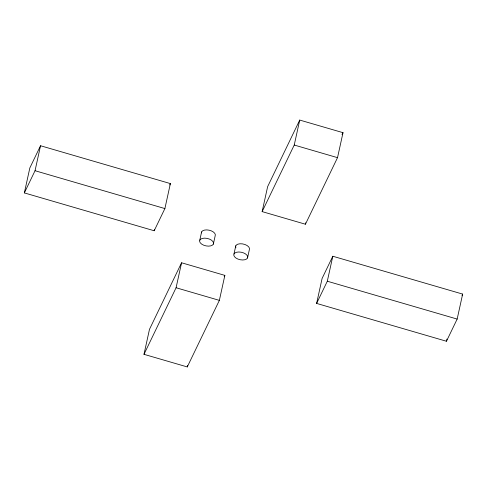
<?xml version="1.0" encoding="UTF-8"?>
<svg xmlns="http://www.w3.org/2000/svg" width="487" height="487" viewBox="0 0 487 487"><rect width="100%" height="100%" fill="white"/><g stroke="black" fill="none" stroke-linecap="round" stroke-linejoin="round"><path stroke-width="0.73" d="M24.35 192.907L29.841 167.93L40.537 145.741L170.383 183.587L164.892 208.57L154.19 230.759L24.35 192.907L35.046 170.718L40.537 145.741M154.19 230.759L154.513 229.286M143.988 354.323L149.479 329.34L181.572 262.773L224.854 275.386L219.363 300.369L187.27 366.936L143.988 354.323L176.081 287.75L181.572 262.773M199.786 240.164L201.6 231.922M213.349 244.115A7.104 3.786 12.4 0 0 204.625 238.143A7.104 3.786 12.4 0 0 201.728 244.164A7.104 3.786 12.4 0 0 213.349 244.115L215.157 235.872A7.104 3.786 12.4 0 0 209.154 230.193A7.104 3.786 12.4 0 0 201.393 232.889M187.27 366.936L187.592 365.469M233.973 254.013L235.787 245.771M247.536 257.964A7.104 3.786 12.4 0 0 238.813 251.992A7.104 3.786 12.4 0 0 235.915 258.013A7.104 3.786 12.4 0 0 247.536 257.964L249.344 249.721A7.104 3.786 12.4 0 0 242.429 243.877A7.104 3.786 12.4 0 0 235.854 247.773M262.146 211.614L267.637 186.631L299.73 120.064L343.012 132.677L337.521 157.66L305.428 224.227L262.146 211.614L294.239 145.041L299.73 120.064M305.428 224.227L305.751 222.76M316.617 303.413L322.108 278.43L332.81 256.241L462.65 294.093L457.159 319.07L446.463 341.259L316.617 303.413L327.313 281.224L332.81 256.241M446.463 341.259L446.944 339.055M169.732 184.932L170.383 183.587M224.197 276.75L224.854 275.386M342.026 134.716L343.012 132.677M462.005 295.439L462.65 294.093M294.239 145.041L337.521 157.66M35.046 170.718L164.892 208.57M327.313 281.224L457.159 319.07M176.081 287.75L219.363 300.369"/></g></svg>
